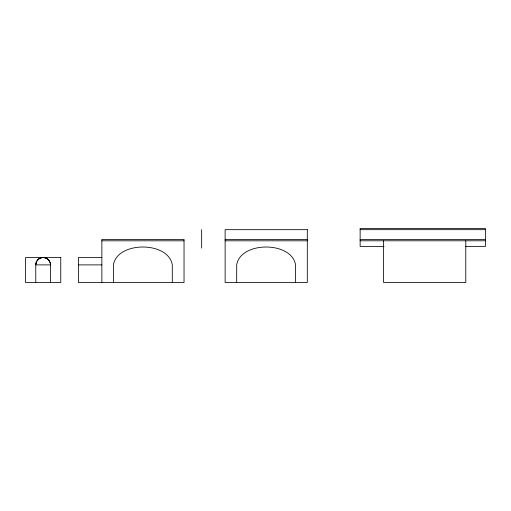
<?xml version="1.0" encoding="UTF-8"?>
<svg xmlns="http://www.w3.org/2000/svg" width="511" height="511" viewBox="0 0 511 511"><rect width="100%" height="100%" fill="white"/><g stroke="black" fill="none" stroke-linecap="round" stroke-linejoin="round"><path stroke-width="0.77" d="M35.891 263.523L36.977 260.846L38.996 258.783A13.644 9.645 90 0 1 43.16 257.531A13.644 9.645 -90 0 1 47.325 258.764L49.343 260.846L50.423 263.523A5.334 3.775 -90 0 1 50.551 264.89L50.551 282.5M360.134 229.675L485.45 229.675M225.127 239.372L307.303 239.372M360.134 239.621L485.45 239.621M101.861 240.815L184.037 240.815M225.127 240.815L307.303 240.815M360.134 240.796L485.45 240.796M384.08 246.423L360.134 246.423L360.134 228.5L485.45 228.5L485.45 246.423L465.495 246.423M101.861 257.499L78.381 257.499L78.381 282.5L184.037 282.5L184.037 239.372L101.861 239.372L101.861 282.5M50.334 263.095A5.366 3.794 90 0 1 50.551 264.89L35.77 264.89L35.77 282.5M78.381 264.89L101.861 264.89M465.789 240.815L465.789 282.5L383.614 282.5L383.614 240.815M295.562 282.5L295.562 264.89C291.736 241.058 240.515 241.058 236.689 264.89L236.689 282.5M201.647 229.675L201.647 248.071M172.296 282.5L172.296 264.89C168.47 241.058 117.243 241.058 113.423 264.89L113.423 282.5M47.874 259.154A13.318 9.415 -90 0 0 43.16 257.55A13.318 9.415 -90 0 0 38.446 259.154A9.728 6.879 -90 0 0 37.68 259.933M47.862 259.186A9.728 6.879 -90 0 1 48.641 259.933M35.987 263.101A5.334 3.775 -90 0 0 35.77 264.89A7.39 7.39 0 0 1 43.16 257.499A7.39 7.39 0 0 1 50.551 264.89M307.303 229.675L225.127 229.675L225.127 282.5L307.303 282.5L307.303 229.675M60.771 257.499L25.55 257.499L25.55 282.5L60.771 282.5L60.771 257.499"/></g></svg>
